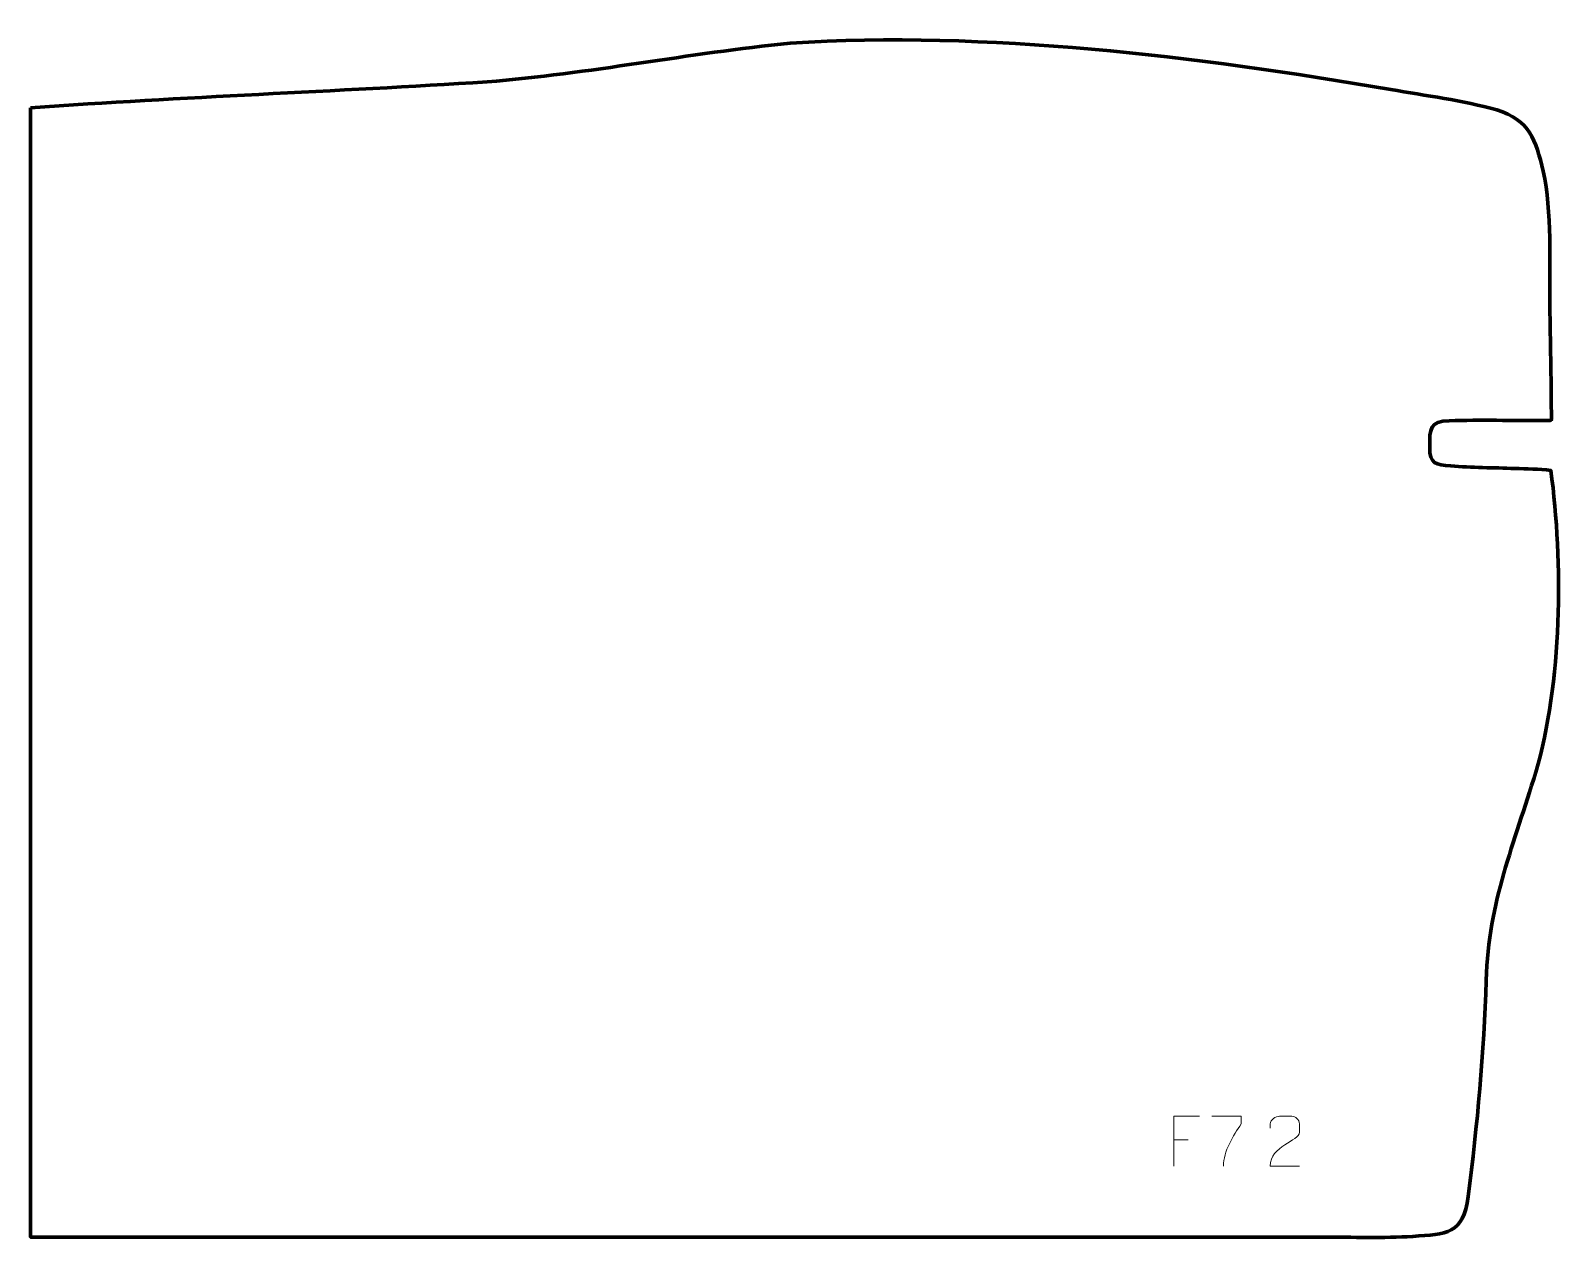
# Model space of a CAD drawing. Header units: millimetres. Extents: x 1500 to 2268, y 102 to 707.
import ezdxf

# ---------------------------------------------------------------- set-up
doc = ezdxf.new("R2010")
doc.units = ezdxf.units.MM
doc.header["$MEASUREMENT"] = 0
doc.layers.add('layer 1', color=7, linetype='Continuous')

msp = doc.modelspace()

# ---------------------------------------------------------------- linework, layer by layer
at = {"layer": 'layer 1', "color": 242, "lineweight": 158}
msp.add_open_spline([(1500.1644, 668.4664), (1576.3386, 673.9838), (1652.6084, 676.65), (1728.7922, 681.5158), (1728.7922, 681.5158), (1779.8147, 685.5576), (1829.8446, 695.8579), (1880.6564, 700.8914), (1880.6564, 700.8914), (1979.4263, 707.1593), (2084.1399, 694.2985), (2181.5268, 677.6536), (2181.5268, 677.6536), (2198.792, 674.6681), (2217.7862, 672.119), (2234.5849, 667.4975), (2234.5849, 667.4975), (2251.2733, 662.1253), (2254.1214, 652.5837), (2257.8592, 636.7428), (2257.8592, 636.7428), (2262.4408, 616.7369), (2260.8822, 590.0507), (2261.212, 569.1203), (2261.212, 569.1203), (2261.4926, 551.3057), (2261.8862, 533.4982), (2261.9688, 515.6805), (2261.9688, 515.6805), (2261.9887, 511.0257), (2262.8779, 511.8997), (2258.2231, 511.857), (2258.2231, 511.857), (2242.5369, 511.7415), (2226.4583, 512.1934), (2210.8416, 511.7105), (2210.8416, 511.7105), (2200.9832, 511.4056), (2200.9987, 507.8719), (2201.0192, 498.571), (2201.0192, 498.571), (2201.0385, 489.8232), (2203.9184, 489.7589), (2211.5937, 489.0648), (2211.5937, 489.0648), (2221.8676, 488.1849), (2233.1461, 488.2182), (2243.6338, 487.7847), (2243.6338, 487.7847), (2249.6195, 487.5656), (2255.7789, 487.6512), (2261.7032, 486.7997), (2261.7032, 486.7997), (2267.9719, 440.9826), (2267.3464, 379.9513), (2254.1202, 335.6312), (2254.1202, 335.6312), (2243.3471, 299.5313), (2230.6161, 271.4556), (2229.3209, 231.3253), (2229.3209, 231.3253), (2228.1626, 195.4362), (2224.9305, 158.5788), (2220.3041, 123.1072), (2220.3041, 123.1072), (2217.7952, 103.8702), (2209.5377, 104.1858), (2192.514, 103.0441), (2192.514, 103.0441), (2177.9539, 102.0676), (2162.1175, 102.7211), (2147.3618, 102.7213), (2147.3618, 102.7213), (2017.2866, 102.7229), (1887.2113, 102.7231), (1757.1361, 102.722), (1757.1361, 102.722), (1671.4789, 102.7214), (1585.8217, 102.7206), (1500.1644, 102.7206), (1500.1644, 102.7206), (1500.1644, 102.7206), (1500.1644, 668.4664), (1500.1644, 668.4664)], degree=3, knots=[0, 0, 0, 0, 0.04545455, 0.04545455, 0.04545455, 0.04545455, 0.09090909, 0.09090909, 0.09090909, 0.09090909, 0.13636364, 0.13636364, 0.13636364, 0.13636364, 0.18181818, 0.18181818, 0.18181818, 0.18181818, 0.22727273, 0.22727273, 0.22727273, 0.22727273, 0.27272727, 0.27272727, 0.27272727, 0.27272727, 0.31818182, 0.31818182, 0.31818182, 0.31818182, 0.36363636, 0.36363636, 0.36363636, 0.36363636, 0.40909091, 0.40909091, 0.40909091, 0.40909091, 0.45454545, 0.45454545, 0.45454545, 0.45454545, 0.5, 0.5, 0.5, 0.5, 0.54545455, 0.54545455, 0.54545455, 0.54545455, 0.59090909, 0.59090909, 0.59090909, 0.59090909, 0.63636364, 0.63636364, 0.63636364, 0.63636364, 0.68181818, 0.68181818, 0.68181818, 0.68181818, 0.72727273, 0.72727273, 0.72727273, 0.72727273, 0.77272727, 0.77272727, 0.77272727, 0.77272727, 0.81818182, 0.81818182, 0.81818182, 0.81818182, 0.86363636, 0.86363636, 0.86363636, 0.86363636, 0.90909091, 0.90909091, 0.90909091, 0.90909091, 1, 1, 1, 1], dxfattribs=at)
at = {"layer": 'layer 1', "color": 142, "lineweight": 9}
for points, knots in [([(2085.6501, 163.2404), (2085.6501, 163.2404), (2072.7873, 163.2404), (2072.7873, 163.2404), (2072.7873, 163.2404), (2072.7873, 163.2404), (2072.7873, 138.3085), (2072.7873, 138.3085)], [0, 0, 0, 0, 0.33333333, 0.33333333, 0.33333333, 0.33333333, 1, 1, 1, 1]), ([(2091.7997, 163.2429), (2091.7997, 163.2429), (2106.603, 163.2429), (2106.603, 163.2429), (2106.603, 163.2429), (2106.6027, 161.9944), (2106.6027, 160.7459), (2106.603, 159.4971), (2106.603, 159.4971), (2102.6121, 153.5053), (2097.7011, 145.6784), (2097.7011, 138.306)], [0, 0, 0, 0, 0.25, 0.25, 0.25, 0.25, 0.5, 0.5, 0.5, 0.5, 1, 1, 1, 1]), ([(2135.7964, 138.2981), (2130.8862, 138.2985), (2125.976, 138.2985), (2121.0662, 138.2981), (2121.0662, 138.2981), (2121.0662, 148.2218), (2135.7046, 150.8608), (2135.7964, 155.1673), (2135.7964, 155.1673), (2135.796, 156.5902), (2135.796, 158.0126), (2135.7964, 159.4347), (2135.7964, 159.4347), (2135.7795, 161.5099), (2133.6585, 163.2333), (2131.989, 163.2505), (2131.989, 163.2505), (2129.9176, 163.2502), (2127.8465, 163.2502), (2125.7759, 163.2505), (2125.7759, 163.2505), (2123.9553, 163.2671), (2121.1331, 161.4765), (2121.0662, 159.3847), (2121.0662, 159.3847), (2121.0662, 159.3847), (2121.0662, 157.3317), (2121.0662, 157.3317)], [0, 0, 0, 0, 0.125, 0.125, 0.125, 0.125, 0.25, 0.25, 0.25, 0.25, 0.375, 0.375, 0.375, 0.375, 0.5, 0.5, 0.5, 0.5, 0.625, 0.625, 0.625, 0.625, 0.75, 0.75, 0.75, 0.75, 1, 1, 1, 1])]:
    msp.add_open_spline(points, degree=3, knots=knots, dxfattribs=at)
msp.add_open_spline([(2072.7873, 151.371), (2072.7873, 151.371), (2079.9492, 151.371), (2079.9492, 151.371)], degree=3, dxfattribs=at)

doc.saveas('drawing.dxf')
